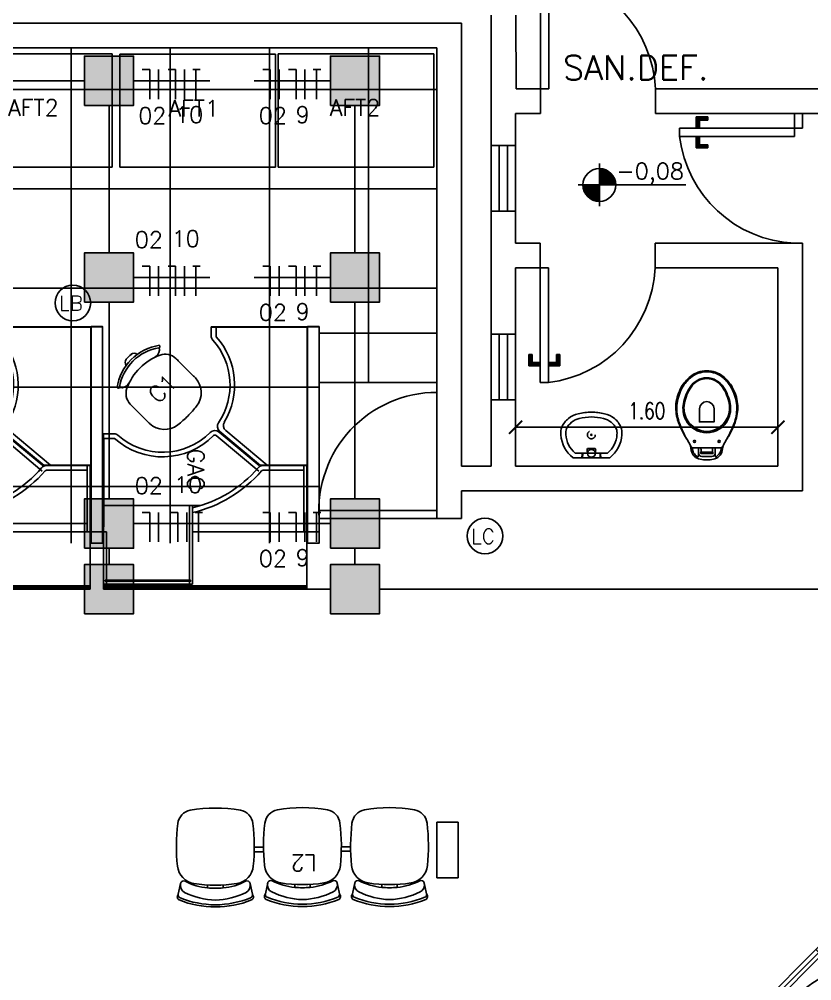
# Model space of a CAD drawing. Extents: x 16 to 124, y 36 to 90.
# Drawn here: x 43.39 to 48.22, y 75.51 to 81.37 of the extents above; entities that cross this region are included whole.
import ezdxf

# ---------------------------------------------------------------- set-up
doc = ezdxf.new("R2010")
doc.units = 0
doc.header["$LTSCALE"] = 0.02
doc.header["$PDMODE"] = 2
doc.linetypes.add('DASHDOT', pattern=[1, 0.5, -0.25, 0, -0.25])
doc.linetypes.add('HIDDEN', pattern=[0.375, 0.25, -0.125])
doc.layers.get('0').update_dxf_attribs({"linetype": 'CONTINUOUS'})
doc.layers.get('DEFPOINTS').update_dxf_attribs({"linetype": 'CONTINUOUS'})
for name, color, linetype in [('ACESSORIOS', 6, 'CONTINUOUS'), ('BLOCOS', 1, 'CONTINUOUS'), ('CADEIRAS', 6, 'CONTINUOUS'), ('CAIXAS', 7, 'CONTINUOUS'), ('CANALETAS', 4, 'CONTINUOUS'), ('CODIGO', 6, 'CONTINUOUS'), ('COTAS', 6, 'CONTINUOUS'), ('DIVISORIA', 5, 'CONTINUOUS'), ('ESQUAD-SOLID', 6, 'CONTINUOUS'), ('ESQUADRIA', 1, 'CONTINUOUS'), ('ESQUADRIA-F', 6, 'CONTINUOUS'), ('ESQUADRIAS-F', 2, 'CONTINUOUS'), ('ESQUADRIAS-G', 1, 'CONTINUOUS'), ('FIO-FASE', 1, 'CONTINUOUS'), ('MESA-SUP', 5, 'CONTINUOUS'), ('MESAS', 1, 'CONTINUOUS'), ('PAREDES', 7, 'CONTINUOUS'), ('PISO', 6, 'CONTINUOUS'), ('PISOELEVADO', 6, 'CONTINUOUS'), ('SAN', 6, 'CONTINUOUS'), ('TEXTO', 7, 'CONTINUOUS')]:
    doc.layers.add(name, color=color, linetype=linetype)
doc.styles.add('COTAS', font='romans.shx', dxfattribs={"width": 0.75})
doc.styles.add('ROMANS', font='simplex.shx')
doc.dimstyles.new('COTAS', dxfattribs={"dimtxt": 0.1, "dimasz": 0.08, "dimexe": 0.1, "dimexo": 0.05, "dimgap": 0.05, "dimtad": 1, "dimzin": 0, "dimdsep": 46, "dimtxsty": 'COTAS', "dimblk1": 'ARCHTICK', "dimblk2": 'ARCHTICK', "dimsah": 1, "dimcen": 2.5, "dimclrt": 1, "dimadec": 0, "dimazin": 0, "dimtfac": 1, "dimtdec": 4, "dimtmove": 2, "dimatfit": 3, "dimldrblk": 'ARCHTICK', "dimfxl": 1, "dimtvp": 1, "dimtolj": 1, "dimtzin": 0, "dimarcsym": 0})

# ---------------------------------------------------------------- blocks, each defined once
blk = doc.blocks.new('A$C33302E0F')
at = {"layer": 'CADEIRAS'}
for p, q in [((0.1848, 0.4548), (0.1848, 0.4727)), ((0.2788, 0.4548), (0.2788, 0.4727)), ((0.7159, 0.4548), (0.7159, 0.4727)), ((0.8099, 0.4548), (0.8099, 0.4727)), ((1.247, 0.4578), (1.247, 0.4757)), ((1.341, 0.4578), (1.341, 0.4757)), ((0.4682, 0.2529), (0.5265, 0.2529)), ((0.4682, 0.2529), (0.4779, 0.2529)), ((0.9994, 0.2559), (1.0576, 0.2559)), ((0.4692, 0.2247), (0.5256, 0.2247)), ((1.0003, 0.2277), (1.0567, 0.2277))]:
    blk.add_line(p, q, dxfattribs=at)
for points in [[(0.4584, 0.5138, 0.481357), (0.4531, 0.5465, 0.097119), (0.2318, 0.5891, 0.097119), (0.0105, 0.5465, 0.481357), (0.0052, 0.5138)], [(0.9895, 0.5138, 0.481357), (0.9842, 0.5465, 0.097119), (0.7629, 0.5891, 0.097119), (0.5417, 0.5465, 0.481357), (0.5363, 0.5138)], [(1.5206, 0.5168, 0.481357), (1.5153, 0.5495, 0.097119), (1.294, 0.5921, 0.097119), (1.0728, 0.5495, 0.481357), (1.0675, 0.5168)], [(0.1848, 0.4727, 0.100785), (0.0473, 0.4327, -0.49505), (0.0202, 0.4453), (0.0055, 0.5121, -0.365963), (0.0168, 0.5335, -0.0944), (0.2318, 0.5761, -0.0944), (0.4468, 0.5335, -0.365963), (0.4581, 0.5121), (0.4434, 0.4453, -0.49505), (0.4163, 0.4327, 0.100785), (0.2788, 0.4727, 0.100785)], [(0.444, 0.448, 0.344642), (0.419, 0.5003, 0.1068), (0.2318, 0.5474, 0.1068), (0.0446, 0.5003, 0.344642), (0.0196, 0.448)], [(0.7159, 0.4727, 0.100785), (0.5784, 0.4327, -0.49505), (0.5513, 0.4453), (0.5366, 0.5121, -0.365963), (0.548, 0.5335, -0.0944), (0.7629, 0.5761, -0.0944), (0.9779, 0.5335, -0.365963), (0.9892, 0.5121), (0.9746, 0.4453, -0.49505), (0.9475, 0.4327, 0.100785), (0.8099, 0.4727, 0.100785)], [(0.9752, 0.448, 0.344642), (0.9501, 0.5003, 0.1068), (0.7629, 0.5474, 0.1068), (0.5758, 0.5003, 0.344642), (0.5507, 0.448)], [(1.247, 0.4757, 0.100785), (1.1095, 0.4357, -0.49505), (1.0824, 0.4483), (1.0677, 0.5151, -0.365963), (1.0791, 0.5365, -0.0944), (1.294, 0.5791, -0.0944), (1.509, 0.5365, -0.365963), (1.5203, 0.5151), (1.5057, 0.4483, -0.49505), (1.4786, 0.4357, 0.100785), (1.341, 0.4757, 0.100785)], [(1.5063, 0.451, 0.344642), (1.4812, 0.5032, 0.1068), (1.294, 0.5504, 0.1068), (1.1069, 0.5032, 0.344642), (1.0818, 0.451)]]:
    blk.add_lwpolyline(points, format="xyb", dxfattribs=at)
for points in [[(0.1008, 0.4459, 0.340817), (0.0005, 0.3401, 0.05523), (0.0028, 0.0813, 0.328643), (0.0792, 0, 0.09095), (0.3844, 0, 0.328643), (0.4608, 0.0813, 0.05523), (0.4631, 0.3401, 0.340817), (0.3628, 0.4459, 0.077917)], [(0.6319, 0.4459, 0.340817), (0.5316, 0.3401, 0.05523), (0.5339, 0.0813, 0.328643), (0.6103, 0, 0.09095), (0.9156, 0, 0.328643), (0.9919, 0.0813, 0.05523), (0.9942, 0.3401, 0.340817), (0.894, 0.4459, 0.077917)], [(1.163, 0.4489, 0.340817), (1.0627, 0.343, 0.05523), (1.065, 0.0843, 0.328643), (1.1414, 0.003, 0.09095), (1.4467, 0.003, 0.328643), (1.523, 0.0843, 0.05523), (1.5254, 0.343, 0.340817), (1.4251, 0.4489, 0.077917)]]:
    blk.add_lwpolyline(points, format="xyb", close=True, dxfattribs=at)
for centre in [(0.2318, -0.0397), (0.7629, -0.0397), (1.294, -0.0367)]:
    blk.add_arc(centre, 0.5146, 84.75947, 95.24053, dxfattribs=at)
at = {"layer": 'CODIGO', "style": 'ROMANS'}
blk.add_text('L2', height=0.1, dxfattribs=at).set_placement((0.6757, 0.2737))
blk = doc.blocks.new('PORTA-GIRA')
at = {"layer": 'ESQUAD-SOLID'}
h = blk.add_hatch(color=256, dxfattribs=at)
h.paths.add_polyline_path([(0.1, 2.1667), (0.0646, 2.2021), (0.0293, 2.1667), (0.0646, 2.1314)])
h.paths.add_polyline_path([(-0.3718, 1.695), (-0.4071, 1.7303), (-0.4571, 1.6803), (-0.4571, 1.6096), (-0.4071, 1.6096), (-0.4071, 1.6596)])
h.paths.add_polyline_path([(0.4786, 2.1008, 0.012502), (0.4386, 2.1008), (0.4386, 2.001), (0.4786, 2.001)])
h.paths.add_polyline_path([(0.8525, 2.2021), (0.8172, 2.1667), (0.8525, 2.1314), (0.8879, 2.1667)])
h.paths.add_polyline_path([(1.3743, 1.6803), (1.3389, 1.7157), (1.3036, 1.6803), (1.3243, 1.6596), (1.3243, 1.6096), (1.3743, 1.6096)])
h.paths.add_polyline_path([(1.3743, 0.9925), (1.3243, 0.9925), (1.3243, 0.9425), (1.2889, 0.9071), (1.3243, 0.8718), (1.3743, 0.9218)])
h.paths.add_polyline_path([(0.8525, 0.4707), (0.8172, 0.4354), (0.8525, 0.4), (0.8879, 0.4354)])
h.paths.add_polyline_path([(0.0646, 0.4707), (0.0293, 0.4354), (0.0646, 0.4), (0.1, 0.4354)])
h.paths.add_polyline_path([(-0.3718, 0.9071), (-0.4071, 0.9425), (-0.4071, 0.9925), (-0.4571, 0.9925), (-0.4571, 0.9218), (-0.4071, 0.8718)])
h.paths.add_polyline_path([(-0.1376, 0.9337), (-0.1576, 0.9684), (-0.244, 0.9185, 0.012502), (-0.224, 0.8838)])
h.paths.add_polyline_path([(1.0748, 0.9684), (1.0548, 0.9337), (1.1412, 0.8838, 0.012502), (1.1612, 0.9185)])
h.paths.add_polyline_path([(0.5586, 1.301, 1), (0.3586, 1.301, 1)])
h.paths.add_polyline_path([(0.1, 0.35), (0, 0.35), (0, 0), (0.1, 0)])
h.paths.add_polyline_path([(0.13, 0.4), (0.0646, 0.4), (0, 0.4), (0, 0.35), (0.1, 0.35), (0.13, 0.35)])
h.paths.add_polyline_path([(0.9172, 0.4), (0.8172, 0.4), (0.7872, 0.4), (0.7872, 0.35), (0.8172, 0.35), (0.9172, 0.35)])
h.paths.add_polyline_path([(0.9172, 0.35), (0.8172, 0.35), (0.8172, 0), (0.9172, 0)])
h.paths.add_polyline_path([(0.4786, 1.4376), (0.4386, 1.4376), (0.4386, 1.399, -0.101021), (0.4786, 1.399)])
h.paths.add_polyline_path([(0.5869, 1.2501), (0.5534, 1.2694, -0.101021), (0.5334, 1.2347), (0.5669, 1.2154)])
h.paths.add_polyline_path([(0.3637, 1.2694), (0.3303, 1.2501), (0.3503, 1.2154), (0.3837, 1.2347, -0.101021)])
at = {"layer": 'ESQUADRIA'}
for p, q in [((0.0293, 2.1667), (0.0646, 2.2021)), ((0.0646, 2.2021), (0.1, 2.1667)), ((0.8525, 2.2021), (0.8172, 2.1667)), ((0.8525, 2.2021), (0.8879, 2.1667)), ((-0.3894, 1.7127), (0.047, 2.149)), ((0.0293, 2.1667), (0.0646, 2.1314)), ((0.0646, 2.1314), (0.1, 2.1667)), ((0.8172, 2.1667), (0.8525, 2.1314)), ((0.8879, 2.1667), (0.8525, 2.1314)), ((1.3212, 1.698), (0.8702, 2.149)), ((0.4386, 2.001), (0.4386, 2.101)), ((0.4386, 2.101), (0.4786, 2.101)), ((0.4786, 2.001), (0.4786, 2.101)), ((0.4386, 2.001), (0.4786, 2.001)), ((0.4586, 1.4376), (0.4586, 2.001)), ((-0.4071, 1.7303), (-0.4571, 1.6803)), ((-0.4071, 1.7303), (-0.3718, 1.695)), ((1.3389, 1.7157), (1.3036, 1.6803)), ((1.3389, 1.7157), (1.3743, 1.6803)), ((-0.4571, 1.6803), (-0.4571, 1.6096)), ((-0.3718, 1.695), (-0.4071, 1.6596)), ((-0.4071, 1.6596), (-0.4071, 1.6096)), ((1.3036, 1.6803), (1.3243, 1.6596)), ((1.3243, 1.6096), (1.3243, 1.6596)), ((1.3743, 1.6096), (1.3743, 1.6803)), ((-0.4071, 1.6096), (-0.4571, 1.6096)), ((-0.4321, 1.6096), (-0.4321, 0.9925)), ((1.3243, 1.6096), (1.3743, 1.6096)), ((1.3493, 0.9925), (1.3493, 1.6096)), ((0.4786, 1.4376), (0.4386, 1.4376)), ((0.4386, 1.399), (0.4386, 1.4376)), ((0.4786, 1.399), (0.4786, 1.4376)), ((0.3403, 1.2327), (-0.1476, 0.951)), ((0.3637, 1.2694), (0.3303, 1.2501)), ((0.3303, 1.2501), (0.3503, 1.2154)), ((0.3837, 1.2347), (0.3503, 1.2154)), ((0.5334, 1.2347), (0.5669, 1.2154)), ((0.5534, 1.2694), (0.5869, 1.2501)), ((0.5669, 1.2154), (0.5869, 1.2501)), ((0.5769, 1.2327), (1.0648, 0.951)), ((-0.4571, 0.9925), (-0.4571, 0.9218)), ((-0.4071, 0.9925), (-0.4571, 0.9925)), ((-0.4071, 0.9925), (-0.4071, 0.9425)), ((-0.3718, 0.9071), (-0.4071, 0.9425)), ((-0.1576, 0.9684), (-0.2442, 0.9184)), ((-0.1576, 0.9684), (-0.1376, 0.9337)), ((1.0548, 0.9337), (1.0748, 0.9684)), ((1.0748, 0.9684), (1.1614, 0.9184)), ((1.2889, 0.9071), (1.3243, 0.9425)), ((1.3243, 0.9425), (1.3243, 0.9925)), ((1.3243, 0.9925), (1.3743, 0.9925)), ((1.3743, 0.9218), (1.3743, 0.9925)), ((-0.4071, 0.8718), (-0.4571, 0.9218)), ((-0.3718, 0.9071), (-0.4071, 0.8718)), ((-0.3894, 0.8894), (0.047, 0.453)), ((-0.2442, 0.9184), (-0.2242, 0.8837)), ((-0.1376, 0.9337), (-0.2242, 0.8837)), ((0.8702, 0.453), (1.3066, 0.8894)), ((1.0548, 0.9337), (1.1414, 0.8837)), ((1.1414, 0.8837), (1.1614, 0.9184)), ((1.2889, 0.9071), (1.3243, 0.8718)), ((1.3243, 0.8718), (1.3743, 0.9218)), ((0.0646, 0.4707), (0.0293, 0.4354)), ((0.1, 0.4354), (0.0646, 0.4707)), ((0.8172, 0.4354), (0.8525, 0.4707)), ((0.8525, 0.4707), (0.8879, 0.4354)), ((0.0646, 0.4), (0.0293, 0.4354)), ((0.1, 0.4354), (0.0646, 0.4)), ((0.8172, 0.4354), (0.8525, 0.4)), ((0.8525, 0.4), (0.8879, 0.4354)), ((0, 0), (0, 0.4)), ((0, 0.4), (0.1, 0.4)), ((0.0646, 0.4), (0.13, 0.4)), ((0.13, 0.35), (0.13, 0.4)), ((0.7872, 0.35), (0.7872, 0.4)), ((0.8525, 0.4), (0.7872, 0.4)), ((0.8172, 0.4), (0.9172, 0.4)), ((0.9172, 0), (0.9172, 0.4)), ((0, 0.35), (0.1, 0.35)), ((0.1, 0), (0.1, 0.35)), ((0.1, 0.35), (0.13, 0.35)), ((0.8172, 0.35), (0.7872, 0.35)), ((0.8172, 0), (0.8172, 0.35)), ((0.8172, 0.35), (0.9172, 0.35)), ((0, 0), (0.1, 0)), ((0.8172, 0), (0.9172, 0))]:
    blk.add_line(p, q, dxfattribs=at)
blk.add_circle((0.4586, 1.301), 0.1, dxfattribs=at)
at = {"layer": 'ESQUADRIA-F'}
for p, q in [((-0.4071, 1.7303), (0.0293, 2.1667)), ((-0.3718, 1.695), (0.0646, 2.1314)), ((1.3036, 1.6803), (0.8525, 2.1314)), ((1.3389, 1.7157), (0.8879, 2.1667)), ((0.4386, 2.001), (0.4386, 1.4376)), ((0.4786, 2.001), (0.4786, 1.4376)), ((-0.4571, 1.6096), (-0.4571, 0.9925)), ((-0.4071, 1.6096), (-0.4071, 0.9925)), ((1.3243, 0.9925), (1.3243, 1.6096)), ((1.3743, 0.9925), (1.3743, 1.6096)), ((-0.1576, 0.9684), (0.3303, 1.2501)), ((0.5869, 1.2501), (1.0748, 0.9684)), ((-0.1376, 0.9337), (0.3503, 1.2154)), ((0.5669, 1.2154), (1.0548, 0.9337)), ((-0.3718, 0.9071), (0.0646, 0.4707)), ((0.8525, 0.4707), (1.2889, 0.9071)), ((-0.4071, 0.8718), (0.0293, 0.4354)), ((0.8879, 0.4354), (1.3243, 0.8718))]:
    blk.add_line(p, q, dxfattribs=at)
at = {"layer": 'PISO', "linetype": 'HIDDEN'}
blk.add_circle((0.4586, 1.301), 0.8, dxfattribs=at)
blk = doc.blocks.new('AFT2')
at = {"layer": 'MESAS'}
for p, q in [((0, 0), (0.95, 0)), ((0, 0), (0, -0.69)), ((0.95, 0), (0.95, -0.69)), ((0, -0.69), (0.95, -0.69))]:
    blk.add_line(p, q, dxfattribs=at)
at = {"layer": 'CODIGO', "style": 'ROMANS'}
blk.add_text('AFT2', height=0.1, dxfattribs=at).set_placement((0.3152, -0.3775))
blk = doc.blocks.new('*X11')
at = {"color": 0}
for p, q in [((1170.7261, 1261.4762), (1170.7313, 1261.4814)), ((1170.7261, 1261.4709), (1170.7321, 1261.4769)), ((1170.7261, 1261.4656), (1170.7321, 1261.4716)), ((1170.7261, 1261.4603), (1170.7321, 1261.4663)), ((1170.7261, 1261.455), (1170.7321, 1261.461)), ((1170.7261, 1261.4497), (1170.7321, 1261.4557)), ((1170.7261, 1261.4444), (1170.7321, 1261.4504)), ((1170.7261, 1261.4391), (1170.7321, 1261.4451)), ((1170.7261, 1261.4338), (1170.7321, 1261.4398)), ((1170.7261, 1261.4285), (1170.7321, 1261.4345)), ((1170.7261, 1261.4232), (1170.7321, 1261.4292)), ((1170.7261, 1261.4179), (1170.7321, 1261.4239)), ((1170.7261, 1261.4126), (1170.7321, 1261.4186)), ((1170.7261, 1261.4073), (1170.7321, 1261.4133)), ((1170.7261, 1261.402), (1170.7321, 1261.408)), ((1170.7261, 1261.3967), (1170.7321, 1261.4027)), ((1170.7261, 1261.3914), (1170.7321, 1261.3974)), ((1170.7261, 1261.3861), (1170.7321, 1261.3921)), ((1170.7261, 1261.3808), (1170.7321, 1261.3868)), ((1170.7261, 1261.3755), (1170.7321, 1261.3815)), ((1170.7261, 1261.3702), (1170.7321, 1261.3762)), ((1170.7261, 1261.3649), (1170.7321, 1261.3709)), ((1170.7261, 1261.3595), (1170.7321, 1261.3655)), ((1170.7261, 1261.3542), (1170.7321, 1261.3602)), ((1170.7261, 1261.3489), (1170.7321, 1261.3549)), ((1170.7261, 1261.3436), (1170.7321, 1261.3496)), ((1170.7261, 1261.3383), (1170.7321, 1261.3443)), ((1170.7261, 1261.333), (1170.7321, 1261.339)), ((1170.7261, 1261.3277), (1170.7321, 1261.3337)), ((1170.7261, 1261.3224), (1170.7321, 1261.3284)), ((1170.7261, 1261.3171), (1170.7321, 1261.3231)), ((1170.7261, 1261.3118), (1170.7321, 1261.3178)), ((1170.7261, 1261.3065), (1170.7321, 1261.3125)), ((1170.7261, 1261.3012), (1170.7321, 1261.3072)), ((1170.7261, 1261.2959), (1170.7321, 1261.3019)), ((1170.7261, 1261.2906), (1170.7321, 1261.2966)), ((1170.7261, 1261.2853), (1170.7321, 1261.2913)), ((1170.7261, 1261.28), (1170.7321, 1261.286)), ((1170.7261, 1261.2747), (1170.7321, 1261.2807)), ((1170.7261, 1261.2694), (1170.7321, 1261.2754)), ((1170.7261, 1261.2641), (1170.7321, 1261.2701)), ((1170.7261, 1261.2588), (1170.7321, 1261.2648)), ((1170.7261, 1261.2535), (1170.7321, 1261.2595)), ((1170.7261, 1261.2482), (1170.7321, 1261.2542)), ((1170.7261, 1261.2429), (1170.7321, 1261.2489)), ((1170.7261, 1261.2376), (1170.7321, 1261.2436)), ((1170.7261, 1261.2323), (1170.7321, 1261.2383)), ((1170.7261, 1261.227), (1170.7321, 1261.233)), ((1170.7261, 1261.2217), (1170.7321, 1261.2277)), ((1170.7261, 1261.2164), (1170.7321, 1261.2224)), ((1170.7261, 1261.2111), (1170.7321, 1261.2171)), ((1170.7261, 1261.2058), (1170.7321, 1261.2118)), ((1170.7261, 1261.2005), (1170.7321, 1261.2065)), ((1170.7261, 1261.1951), (1170.7321, 1261.2011)), ((1170.7261, 1261.1898), (1170.7321, 1261.1958)), ((1170.7261, 1261.1845), (1170.7321, 1261.1905)), ((1170.7261, 1261.1792), (1170.7321, 1261.1852)), ((1170.7261, 1261.1739), (1170.7321, 1261.1799)), ((1170.7261, 1261.1686), (1170.7321, 1261.1746)), ((1170.7261, 1261.1633), (1170.7321, 1261.1693)), ((1170.7261, 1261.158), (1170.7321, 1261.164)), ((1170.7261, 1261.1527), (1170.7321, 1261.1587)), ((1170.7261, 1261.1474), (1170.7321, 1261.1534)), ((1170.7261, 1261.1421), (1170.7321, 1261.1481)), ((1170.7261, 1261.1368), (1170.7321, 1261.1428)), ((1170.7261, 1261.1315), (1170.7321, 1261.1375)), ((1170.7261, 1261.1262), (1170.7321, 1261.1322)), ((1170.7261, 1261.1209), (1170.7321, 1261.1269)), ((1170.7261, 1261.1156), (1170.7321, 1261.1216)), ((1170.7261, 1261.1103), (1170.7321, 1261.1163)), ((1170.7261, 1261.105), (1170.7321, 1261.111)), ((1170.7261, 1261.0997), (1170.7321, 1261.1057)), ((1170.7261, 1261.0944), (1170.7321, 1261.1004)), ((1170.7261, 1261.0891), (1170.7321, 1261.0951)), ((1170.7261, 1261.0838), (1170.7321, 1261.0898)), ((1170.7261, 1261.0785), (1170.7321, 1261.0845)), ((1170.7261, 1261.0732), (1170.7321, 1261.0792)), ((1170.7261, 1261.0679), (1170.7321, 1261.0739)), ((1170.7261, 1261.0626), (1170.7321, 1261.0686)), ((1170.7261, 1261.0573), (1170.7321, 1261.0633)), ((1170.7261, 1261.052), (1170.7321, 1261.058)), ((1170.7261, 1261.0467), (1170.7321, 1261.0527)), ((1170.7261, 1261.0414), (1170.7321, 1261.0474)), ((1170.7261, 1261.036), (1170.7321, 1261.042)), ((1170.7261, 1261.0307), (1170.7321, 1261.0367)), ((1170.7261, 1261.0254), (1170.7321, 1261.0314)), ((1170.7261, 1261.0201), (1170.7321, 1261.0261)), ((1170.7261, 1261.0148), (1170.7321, 1261.0208)), ((1170.7261, 1261.0095), (1170.7321, 1261.0155)), ((1170.7261, 1261.0042), (1170.7321, 1261.0102)), ((1170.7261, 1260.9989), (1170.7321, 1261.0049)), ((1170.7261, 1260.9936), (1170.7321, 1260.9996)), ((1170.7261, 1260.9883), (1170.7321, 1260.9943)), ((1170.7261, 1260.983), (1170.7321, 1260.989)), ((1170.7261, 1260.9777), (1170.7321, 1260.9837)), ((1170.7281, 1260.9744), (1170.7321, 1260.9784))]:
    blk.add_line(p, q, dxfattribs=at)
blk = doc.blocks.new('C1')
at = {"layer": 'CADEIRAS'}
for p, q in [((-0.1571, -0.0915), (-0.1627, -0.084)), ((-0.141, -0.1051), (-0.1505, -0.0924)), ((0.1822, -0.1051), (0.1916, -0.0924)), ((0.1982, -0.0915), (0.2039, -0.084)), ((-0.1768, -0.3574), (-0.1768, -0.237)), ((0.218, -0.237), (0.218, -0.3574))]:
    blk.add_line(p, q, dxfattribs=at)
for centre, radius, start, end in [((0.0206, -0.3284), 0.329, 86.41668, 93.58332), ((0.0206, -0.3284), 0.3055, 53.1301, 126.8699), ((0.0206, -0.3284), 0.2914, 54.0396, 125.9604), ((0.0018, -0.0281), 0.0282, 93.58332, 176.62809), ((0.0394, -0.0281), 0.0282, 3.37191, 86.41668), ((-0.1533, -0.0887), 0.0047, 216.8699, 305.9604), ((-0.1047, -0.0545), 0.0623, 234.34051, 285.73963), ((0.0206, -0.435), 0.3384, 90, 114.93883), ((0.0206, -0.435), 0.3384, 65.06117, 90), ((0.1458, -0.0545), 0.0623, 254.26037, 305.65949), ((0.1944, -0.0887), 0.0047, 234.0396, 323.1301), ((-0.0825, -0.2134), 0.094, 114.93883, 178.30739), ((0.1236, -0.2134), 0.094, 1.69261, 65.06117), ((0.7162, -0.237), 0.893, 178.30739, 180), ((-0.675, -0.237), 0.893, 0, 1.69261), ((0.5282, -0.3574), 0.705, 180, 181.72928), ((-0.045, -0.3747), 0.1316, 181.72928, 263.15503), ((0.0861, -0.3747), 0.1316, 276.84497, 358.27072), ((-0.487, -0.3574), 0.705, 358.27072, 360), ((0.0206, 0.1713), 0.6815, 263.15503, 270), ((0.0206, 0.1713), 0.6815, 270, 276.84497)]:
    blk.add_arc(centre, radius, start, end, dxfattribs=at)
at = {"layer": 'CODIGO', "style": 'ROMANS'}
blk.add_text('C1', height=0.1, dxfattribs=at).set_placement((-0.0581, -0.3324))
blk = doc.blocks.new('GAC')
at = {"layer": 'CODIGO', "color": 2}
blk.add_line((1.2, 1.297), (1.2, 0.618), dxfattribs=at)
at = {"layer": 'MESA-SUP'}
for p, q in [((1.25, 1.39), (1.25, 1.32)), ((0, 1.32), (0.8467, 1.32)), ((0.0025, 1.3175), (0.8442, 1.3175)), ((0.0025, 1.3175), (0.8442, 1.3175)), ((1.25, 0.07), (1.25, 0))]:
    blk.add_line(p, q, dxfattribs=at)
blk.add_lwpolyline([(0, 1.32), (-0.0015, 1.32), (-0.0015, 1.39), (0, 1.39)], dxfattribs=at)
for points in [[(1.32, 1.32), (0, 1.32), (0, 1.39), (1.32, 1.39)], [(1.32, 0.07), (0, 0.07), (0, 0), (1.32, 0)]]:
    blk.add_lwpolyline(points, close=True, dxfattribs=at)
at = {"layer": 'MESAS'}
for p, q in [((0, 0.7325), (0, 1.32)), ((0.0025, 0.7325), (0.0025, 1.3175)), ((0.8442, 1.3175), (0.8442, 1.0298)), ((0.8467, 1.32), (0.8467, 1.0328)), ((0.8467, 1.315), (0.8467, 1.03)), ((0.8467, 1.0485), (0.8467, 1.315)), ((1.6, 1.315), (0.8467, 1.315)), ((0.8467, 1.315), (1.25, 1.315)), ((0.8467, 1.297), (1.25, 1.297)), ((0.8747, 1.0485), (0.8747, 1.297)), ((0.9, 1.315), (1.25, 1.315)), ((1.25, 1.302), (1.25, 1.315)), ((1.25, 1.315), (1.25, 0.618)), ((1.25, 0.618), (1.25, 1.302)), ((1.58, 1.315), (1.58, 0.075)), ((1.5852, 1.315), (1.5852, 0.075)), ((1.59, 1.315), (1.59, 0.075)), ((1.5941, 1.315), (1.5941, 0.075)), ((1.5973, 1.315), (1.5973, 0.075)), ((1.5993, 1.315), (1.5993, 0.075)), ((1.6, 0.075), (1.6, 1.315)), ((0.6326, 0.8212), (0.8442, 1.0734)), ((0.6383, 0.7844), (0.8467, 1.0328)), ((0.6417, 0.7807), (0.8467, 1.025)), ((0.0622, 0.7636), (0.0025, 0.7636)), ((0.0542, 0.7325), (0, 0.7325)), ((1.09, 0.6692), (1.09, 0.075)), ((1.09, 0.618), (1.09, 0.6)), ((1.09, 0.618), (1.09, 0.6)), ((1.09, 0.618), (1.57, 0.618)), ((1.09, 0.6), (1.546, 0.6)), ((1.25, 0.618), (1.1043, 0.618)), ((1.552, 0.6), (1.57, 0.6)), ((1.57, 0.618), (1.57, 0.6)), ((1.57, 0.6), (1.57, 0.075)), ((0.6527, 0.075), (0.6527, 0.1423)), ((1.2227, 0.075), (0.6527, 0.075)), ((0.6807, 0.0775), (1.2202, 0.0775)), ((1.09, 0.075), (1.6, 0.075)), ((1.25, 0.093), (1.25, 0.075)), ((1.25, 0.093), (1.546, 0.093)), ((1.25, 0.075), (1.57, 0.075)), ((1.552, 0.093), (1.57, 0.093))]:
    blk.add_line(p, q, dxfattribs=at)
blk.add_lwpolyline([(0.6807, 0.0775), (0.6807, 0.1423, -0.184744), (0.6812, 0.1437, 0.399041), (0.6639, 0.7465, -0.389622), (0.6632, 0.7627), (0.8812, 1.0225)], format="xyb", dxfattribs=at)
blk.add_lwpolyline([(1.552, 0.086), (1.552, 0.607), (1.546, 0.607), (1.546, 0.086)], close=True, dxfattribs=at)
for centre, radius, start, end in [((0.8867, 1.0485), 0.04, 180, 229.04057), ((0.355, 0.436), 0.7711, 13.65202, 49.04057), ((0.8867, 1.0485), 0.012, 180, 229.04057), ((0.355, 0.436), 0.7991, 13.1649, 49.04057), ((0.355, 0.436), 0.4394, 58.9935, 131.79281), ((0.355, 0.436), 0.4114, 55.96883, 131.79281), ((0.6019, 0.8469), 0.04, 238.9935, 320), ((0.6076, 0.8101), 0.04, 235.96883, 320), ((0.6724, 0.755), 0.04, 140, 225.14798), ((0.0542, 0.7725), 0.04, 270, 311.79281), ((0.355, 0.436), 0.41, 318.13186, 45.14798), ((0.6827, 0.1423), 0.03, 138.13186, 180)]:
    blk.add_arc(centre, radius, start, end, dxfattribs=at)
at = {"rotation": 135}
blk.add_blockref('C1', (0.198, 0.2143), dxfattribs=at)
at = {"layer": 'MESAS'}
blk.add_blockref('*X11', (-1169.1801, -1260.8814), dxfattribs=at)
at = {"layer": 'CODIGO', "style": 'ROMANS'}
blk.add_text('GAC', height=0.1, dxfattribs=at).set_placement((0.7435, 0.5887))
blk = doc.blocks.new('LB')
at = {"layer": 'ACESSORIOS'}
blk.add_circle((0, 0), 0.1086, dxfattribs=at)
at = {"layer": 'CODIGO', "style": 'ROMANS'}
blk.add_text('LB', height=0.09, dxfattribs=at).set_placement((-0.0855, -0.047))
blk = doc.blocks.new('AFT1')
at = {"layer": 'MESAS'}
for p, q in [((0, 0), (0.95, 0)), ((0, 0), (0, -0.69)), ((0.95, 0), (0.95, -0.69)), ((0, -0.69), (0.95, -0.69))]:
    blk.add_line(p, q, dxfattribs=at)
at = {"layer": 'CODIGO', "style": 'ROMANS'}
blk.add_text('AFT1', height=0.1, dxfattribs=at).set_placement((0.2969, -0.3813))
blk = doc.blocks.new('LC')
at = {"layer": 'ACESSORIOS'}
blk.add_circle((0, 0), 0.1086, dxfattribs=at)
at = {"layer": 'CODIGO', "style": 'ROMANS'}
blk.add_text('LC', height=0.09, dxfattribs=at).set_placement((-0.0855, -0.047))
blk = doc.blocks.new('_ARCHTICK')
at = {"color": 0, "linetype": 'ByBlock', "const_width": 0.15}
blk.add_lwpolyline([(-0.5, -0.5), (0.5, 0.5)], dxfattribs=at)
blk = doc.blocks.new('*D42')
at = {"color": 0, "linetype": 'ByBlock'}
for p, q in [((60.6794, 66.5117), (60.6794, 66.7992)), ((62.2794, 66.5117), (62.2794, 66.7992)), ((62.2794, 66.6992), (60.6794, 66.6992))]:
    blk.add_line(p, q, dxfattribs=at)
at = {"layer": 'DEFPOINTS', "color": 0, "linetype": 'ByBlock'}
for p in [(60.6794, 66.6992), (60.6794, 66.4617), (62.2794, 66.4617)]:
    blk.add_point(p, dxfattribs=at)
at = {"color": 0, "linetype": 'ByBlock', "xscale": 0.08, "yscale": 0.08, "zscale": 0.08, "rotation": 180}
blk.add_blockref('_ARCHTICK', (60.6794, 66.6992), dxfattribs=at)
at = {"color": 0, "linetype": 'ByBlock', "xscale": 0.08, "yscale": 0.08, "zscale": 0.08}
blk.add_blockref('_ARCHTICK', (62.2794, 66.6992), dxfattribs=at)
at = {"color": 1, "linetype": 'ByBlock', "insert": (61.4794, 66.7992), "char_height": 0.1, "attachment_point": 5, "style": 'COTAS'}
blk.add_mtext('\\A1;1.60', dxfattribs=at)
blk = doc.blocks.new('A$C7B783AE8')
at = {"layer": 'ESQUADRIAS-F'}
blk.add_arc((-0.0332, 0.7376), 0.7384, 272.57372, 353.18409, dxfattribs=at)
at = {"layer": 'ESQUADRIAS-G'}
for p, q in [((0.5284, 0.75), (0.5284, 0.77)), ((0.5284, 0.77), (0.5984, 0.77)), ((0.5984, 0.7), (0.5984, 0.77)), ((0.5284, 0.75), (0.5784, 0.75)), ((0.5784, 0.7), (0.5784, 0.75)), ((0, 0.7), (0.7, 0.7)), ((0, 0.65), (0, 0.7)), ((0, 0.65), (0.7, 0.65)), ((0.5784, 0.65), (0.5784, 0.6)), ((0.5984, 0.65), (0.5984, 0.58)), ((0.7, 0.65), (0.7, 0.7)), ((0.5284, 0.6), (0.5784, 0.6)), ((0.5284, 0.6), (0.5284, 0.58)), ((0.5284, 0.58), (0.5984, 0.58))]:
    blk.add_line(p, q, dxfattribs=at)
for points in [[(0.5284, 0.75), (0.5784, 0.75), (0.5284, 0.77), (0.5984, 0.77)], [(0.5984, 0.7), (0.5984, 0.77), (0.5784, 0.7), (0.5784, 0.75)], [(0.5984, 0.58), (0.5984, 0.65), (0.5784, 0.6), (0.5784, 0.65)], [(0.5284, 0.58), (0.5984, 0.58), (0.5284, 0.6), (0.5784, 0.6)]]:
    blk.add_solid(points, dxfattribs=at)
blk = doc.blocks.new('A$C7BC71DF2')
at = {"layer": 'SAN'}
blk.add_line((0.0575, 0.2095), (0.0575, 0.1625), dxfattribs=at)
for points in [[(0.28, 0.186, -0.054423), (0.269, 0.106, -0.129975), (0.2405, 0.046, -0.115349), (0.19, 0.006, -0.10182), (0.14, 0, -0.216856), (0.0015, 0.0745, -0.186978), (0, 0.0775), (0, 0.186), (0, 0.2945, -0.186978), (0.0015, 0.2975, -0.216856), (0.14, 0.372, -0.10182), (0.19, 0.366, -0.115349), (0.2405, 0.326, -0.129975), (0.269, 0.266, -0.054423)], [(0.25, 0.186, -0.054504), (0.2397, 0.1124, -0.133347), (0.2173, 0.065, -0.112344), (0.1788, 0.0339, -0.097819), (0.1423, 0.0299, -0.205179), (0.03, 0.0869), (0.03, 0.2852, -0.205179), (0.1423, 0.3421, -0.097819), (0.1788, 0.3381, -0.112344), (0.2173, 0.307, -0.133347), (0.2397, 0.2596, -0.054504)]]:
    blk.add_lwpolyline(points, format="xyb", close=True, dxfattribs=at)
for points in [[(0.0359, 0.2082, -0.511016), (0.03, 0.212), (0.0275, 0.235, 0.298443), (0.0245, 0.239), (0, 0.2405)], [(0.0025, 0.2445), (0.023, 0.2425, -0.358326), (0.0295, 0.236), (0.032, 0.213, 0.447938), (0.0355, 0.2105, -0.216474), (0.0575, 0.2095)], [(0.0359, 0.1638, 0.511016), (0.03, 0.16), (0.0275, 0.137, -0.298443), (0.0245, 0.133), (0, 0.1315)], [(0.0025, 0.1275), (0.023, 0.1295, 0.358326), (0.0295, 0.136), (0.032, 0.159, -0.447938), (0.0355, 0.1615, 0.216474), (0.0575, 0.1625)]]:
    blk.add_lwpolyline(points, format="xyb", dxfattribs=at)
for centre, radius in [((0.028, 0.186), 0.024), ((0.141, 0.186), 0.004)]:
    blk.add_circle(centre, radius, dxfattribs=at)
at = {"layer": 'SAN', "linetype": 'DASHDOT'}
blk.add_circle((0.141, 0.186), 0.024, dxfattribs=at)
blk = doc.blocks.new('A$C00673D98')
at = {"layer": 'SAN'}
for points in [[(0.0886, 0.4572, 0.047116), (0.0887, 0.4577), (0.0932, 0.4869, -0.305161), (0.148, 0.54, -0.049506), (0.188, 0.544, -0.049506), (0.228, 0.54, -0.305161), (0.2828, 0.4869), (0.2873, 0.4577, 0.047116), (0.2874, 0.4572)], [(0.143, 0.47), (0.1075, 0.47, 0.269143), (0.0902, 0.4599), (0.0886, 0.4572, -0.044891), (0.0883, 0.4567), (0.068, 0.42, 0.036783), (0.056, 0.4, 0.0196), (0.035, 0.36, 0.056836), (0.01, 0.3, 0.089116), (0, 0.2, 0.095425), (0.0325, 0.1, 0.091656), (0.088, 0.0345, 0.16072), (0.188, 0, 0.16072), (0.288, 0.0345, 0.091656), (0.3435, 0.1, 0.095425), (0.376, 0.2, 0.089116), (0.366, 0.3, 0.056836), (0.341, 0.36, 0.0196), (0.32, 0.4, 0.036783), (0.308, 0.42), (0.2877, 0.4567, -0.044891), (0.2874, 0.4572), (0.2858, 0.4599, 0.269143), (0.2685, 0.47), (0.233, 0.47)], [(0.137, 0.47), (0.137, 0.5025), (0.137, 0.5209, 0.5854), (0.1309, 0.5244, 0.134872), (0.108, 0.5, 0.082359), (0.1003, 0.4687)], [(0.137, 0.5025, -0.414214), (0.157, 0.5225), (0.188, 0.5225), (0.219, 0.5225, -0.414214), (0.239, 0.5025)], [(0.143, 0.47, 0.414214), (0.153, 0.48), (0.153, 0.493, 0.226163), (0.1504, 0.4984, -0.733322), (0.153, 0.505), (0.188, 0.505), (0.223, 0.505, -0.733322), (0.2256, 0.4984, 0.226163), (0.223, 0.493), (0.223, 0.48, 0.414214), (0.233, 0.47)], [(0.239, 0.47), (0.239, 0.5025), (0.239, 0.5209, -0.5854), (0.2451, 0.5244, -0.134872), (0.268, 0.5, -0.082359), (0.2757, 0.4687)], [(0.068, 0.42), (0.057, 0.4, 0.0204), (0.038, 0.36, 0.050595), (0.0145, 0.3, 0.089432), (0.0065, 0.2, 0.098712), (0.0405, 0.1, 0.072481), (0.088, 0.043, 0.182574), (0.188, 0.007, 0.182574), (0.288, 0.043, 0.072481), (0.3355, 0.1, 0.098712), (0.3695, 0.2, 0.089432), (0.3615, 0.3, 0.050595), (0.338, 0.36, 0.0204), (0.319, 0.4), (0.308, 0.42)], [(0.188, 0.188, -0.394755), (0.143, 0.232), (0.143, 0.312), (0.188, 0.312)], [(0.188, 0.188, 0.394755), (0.233, 0.232), (0.233, 0.312), (0.188, 0.312)]]:
    blk.add_lwpolyline(points, format="xyb", dxfattribs=at)
for points in [[(0.143, 0.47), (0.1879, 0.47)], [(0.153, 0.4965), (0.188, 0.4965), (0.223, 0.4965)], [(0.233, 0.47), (0.1881, 0.47)]]:
    blk.add_lwpolyline(points, dxfattribs=at)
for points in [[(0.316, 0.3, 0.278895), (0.188, 0.3785, 0.278895), (0.06, 0.3, 0.167831), (0.0455, 0.2, 0.098952), (0.086, 0.1, 0.247323), (0.188, 0.043, 0.247323), (0.29, 0.1, 0.098952), (0.3305, 0.2, 0.167831)], [(0.307, 0.3, 0.264523), (0.188, 0.37, 0.264523), (0.069, 0.3, 0.185303), (0.0515, 0.2, 0.106842), (0.093, 0.1, 0.250606), (0.188, 0.048, 0.250606), (0.283, 0.1, 0.106842), (0.3245, 0.2, 0.185303)]]:
    blk.add_lwpolyline(points, format="xyb", close=True, dxfattribs=at)
for centre in [(0.113, 0.431), (0.263, 0.431)]:
    blk.add_circle(centre, 0.0065, dxfattribs=at)

msp = doc.modelspace()

# ---------------------------------------------------------------- hatches: boundary and pattern name
at = {"layer": 'CAIXAS'}
for color, points in [(4, [(44.08662, 80.84894), (44.08662, 81.14894), (43.78662, 81.14894), (43.78662, 80.84894)]), (4, [(45.58662, 80.84894), (45.58662, 81.14894), (45.28662, 81.14894), (45.28662, 80.84894)]), (4, [(44.08662, 79.64894), (44.08662, 79.94894), (43.78662, 79.94894), (43.78662, 79.64894)]), (4, [(45.58662, 79.64894), (45.58662, 79.94894), (45.28662, 79.94894), (45.28662, 79.64894)]), (4, [(44.08662, 78.14894), (44.08662, 78.44894), (43.78662, 78.44894), (43.78662, 78.14894)]), (4, [(45.58662, 78.14894), (45.58662, 78.44894), (45.28662, 78.44894), (45.28662, 78.14894)]), (5, [(44.08662, 77.74894), (44.08662, 78.04894), (43.78662, 78.04894), (43.78662, 77.74894)]), (5, [(45.58662, 77.74894), (45.58662, 78.04894), (45.28662, 78.04894), (45.28662, 77.74894)])]:
    msp.add_hatch(color=color, dxfattribs=at).paths.add_polyline_path(points)

# ---------------------------------------------------------------- linework, layer by layer
for points in [[(43.78662, 80.84894), (43.78662, 81.14894), (44.08662, 81.14894), (44.08662, 80.84894)], [(45.28662, 80.84894), (45.28662, 81.14894), (45.58662, 81.14894), (45.58662, 80.84894)], [(43.78662, 79.64894), (43.78662, 79.94894), (44.08662, 79.94894), (44.08662, 79.64894)], [(45.28662, 79.64894), (45.28662, 79.94894), (45.58662, 79.94894), (45.58662, 79.64894)], [(43.78662, 78.14894), (43.78662, 78.44894), (44.08662, 78.44894), (44.08662, 78.14894)], [(45.28662, 78.14894), (45.28662, 78.44894), (45.58662, 78.44894), (45.58662, 78.14894)], [(43.78662, 77.74894), (43.78662, 78.04894), (44.08662, 78.04894), (44.08662, 77.74894)], [(45.28662, 77.74894), (45.28662, 78.04894), (45.58662, 78.04894), (45.58662, 77.74894)]]:
    msp.add_lwpolyline(points, close=True, dxfattribs=at)
at = {"layer": 'CANALETAS'}
for p, q in [((43.18662, 80.99894), (43.78662, 80.99894)), ((44.5515, 80.99894), (44.08662, 80.99894)), ((45.28662, 80.99894), (44.82174, 80.99894)), ((43.93662, 80.84894), (43.93662, 79.94894)), ((45.43662, 80.84894), (45.43662, 79.94894)), ((44.5515, 79.79894), (44.08662, 79.79894)), ((45.28662, 79.79894), (44.82174, 79.79894)), ((43.93662, 79.64894), (43.93662, 78.44894)), ((45.43662, 79.64894), (45.43662, 78.44894)), ((44.57902, 78.29894), (44.08662, 78.29894)), ((45.28662, 78.29894), (44.82174, 78.29894)), ((43.93662, 78.14894), (43.93662, 78.04894)), ((45.43662, 78.14894), (45.43662, 78.04894)), ((42.58662, 77.89894), (43.78662, 77.89894)), ((44.08662, 77.89894), (45.28662, 77.89894)), ((45.58662, 77.89894), (49.08662, 77.89894))]:
    msp.add_line(p, q, dxfattribs=at)
at = {"layer": 'COTAS'}
for p, q in [((46.92729, 80.49341), (46.92729, 80.23341)), ((46.79729, 80.36341), (47.45451, 80.36341))]:
    msp.add_line(p, q, dxfattribs=at)
at = {"layer": 'COTAS', "const_width": 0.1}
for points in [[(46.97729, 80.36341, 0.4142136), (46.92729, 80.41341, 1)], [(46.87729, 80.36341, 0.4142136), (46.92729, 80.31341, 0.4142136)]]:
    msp.add_lwpolyline(points, format="xyb", dxfattribs=at)
at = {"layer": 'COTAS'}
msp.add_circle((46.92729, 80.36341), 0.1, dxfattribs=at)
at = {"layer": 'DIVISORIA'}
for p, q in [((48.11662, 80.70894), (48.11662, 80.79894)), ((48.16662, 80.70894), (48.16662, 80.79894)), ((48.11662, 80.70894), (48.16662, 80.70894))]:
    msp.add_line(p, q, dxfattribs=at)
at = {"layer": 'ESQUADRIA'}
for p, q in [((46.26662, 80.20394), (46.26662, 80.60394)), ((46.31662, 80.20394), (46.31662, 80.60394)), ((46.36634, 80.60394), (46.36634, 80.20394)), ((46.41634, 80.60394), (46.41634, 80.20394)), ((46.26662, 79.05394), (46.26662, 79.45394)), ((46.31662, 79.05394), (46.31662, 79.45394)), ((46.36662, 79.45394), (46.36662, 79.05394)), ((46.41662, 79.45394), (46.41662, 79.05394))]:
    msp.add_line(p, q, dxfattribs=at)
at = {"layer": 'ESQUADRIA-F'}
msp.add_arc((45.93662, 78.37894), 0.72, 90, 183.982079, dxfattribs=at)
at = {"layer": 'FIO-FASE'}
for p, q in [((44.18466, 81.06744), (44.13901, 81.06744)), ((44.18466, 81.06744), (44.18466, 80.88728)), ((44.23899, 80.88728), (44.23899, 81.06744)), ((44.34239, 81.06744), (44.29675, 81.06744)), ((44.34239, 81.06744), (44.34239, 80.88728)), ((44.39673, 80.88728), (44.39673, 81.06744)), ((44.49289, 81.06744), (44.44724, 81.06744)), ((44.4668, 80.88728), (44.4668, 81.06744)), ((44.91978, 81.06744), (44.87413, 81.06744)), ((44.91978, 81.06744), (44.91978, 80.88728)), ((44.97411, 80.88728), (44.97411, 81.06744)), ((45.07751, 81.06744), (45.03187, 81.06744)), ((45.07751, 81.06744), (45.07751, 80.88728)), ((45.13185, 80.88728), (45.13185, 81.06744)), ((45.22801, 81.06744), (45.18236, 81.06744)), ((45.20192, 80.88728), (45.20192, 81.06744)), ((44.18466, 79.86744), (44.13901, 79.86744)), ((44.18466, 79.86744), (44.18466, 79.68728)), ((44.23899, 79.68728), (44.23899, 79.86744)), ((44.34239, 79.86744), (44.29675, 79.86744)), ((44.34239, 79.86744), (44.34239, 79.68728)), ((44.39673, 79.68728), (44.39673, 79.86744)), ((44.49289, 79.86744), (44.44724, 79.86744)), ((44.4668, 79.68728), (44.4668, 79.86744)), ((44.91978, 79.86744), (44.87413, 79.86744)), ((44.91978, 79.86744), (44.91978, 79.68728)), ((44.97411, 79.68728), (44.97411, 79.86744)), ((45.07751, 79.86744), (45.03187, 79.86744)), ((45.07751, 79.86744), (45.07751, 79.68728)), ((45.13185, 79.68728), (45.13185, 79.86744)), ((45.22801, 79.86744), (45.18236, 79.86744)), ((45.20192, 79.68728), (45.20192, 79.86744)), ((44.18466, 78.36744), (44.13901, 78.36744)), ((44.18466, 78.36744), (44.18466, 78.18728)), ((44.23899, 78.18728), (44.23899, 78.36744)), ((44.35699, 78.36744), (44.31134, 78.36744)), ((44.35699, 78.36744), (44.35699, 78.18728)), ((44.41132, 78.18728), (44.41132, 78.36744)), ((44.50748, 78.36744), (44.46184, 78.36744)), ((44.48139, 78.18728), (44.48139, 78.36744)), ((44.91978, 78.36744), (44.87413, 78.36744)), ((44.91978, 78.36744), (44.91978, 78.18728)), ((44.97411, 78.18728), (44.97411, 78.36744)), ((45.07751, 78.36744), (45.03187, 78.36744)), ((45.07751, 78.36744), (45.07751, 78.18728)), ((45.13185, 78.18728), (45.13185, 78.36744)), ((45.22801, 78.36744), (45.18236, 78.36744)), ((45.20192, 78.18728), (45.20192, 78.36744))]:
    msp.add_line(p, q, dxfattribs=at)
at = {"layer": 'PAREDES'}
for p, q in [((46.26662, 80.60394), (46.26662, 81.39894)), ((46.41885, 80.94894), (46.4176, 81.39894)), ((38.28662, 81.34894), (46.08662, 81.34894)), ((46.08662, 81.34894), (46.08662, 78.64894)), ((39.82662, 81.19894), (45.93662, 81.19894)), ((45.93662, 81.19894), (45.93662, 78.32894)), ((46.56885, 80.94894), (46.41885, 80.94894)), ((46.56885, 80.94894), (46.56885, 80.79894)), ((48.69662, 80.94894), (47.26885, 80.94894)), ((47.26885, 80.94894), (47.26885, 80.79894)), ((46.41634, 80.79894), (46.56885, 80.79894)), ((46.41634, 80.60394), (46.41634, 80.79894)), ((48.84662, 80.79894), (47.26885, 80.79894)), ((46.26662, 80.60394), (46.41634, 80.60394)), ((46.41634, 80.20394), (46.26662, 80.20394)), ((46.26662, 79.45394), (46.26662, 80.20394)), ((46.41634, 80.00894), (46.41634, 80.20394)), ((46.41634, 80.00894), (46.56662, 80.00894)), ((46.56662, 79.85894), (46.56662, 80.00894)), ((47.26662, 80.00894), (48.16662, 80.00894)), ((47.26662, 79.85894), (47.26662, 80.00894)), ((48.16662, 78.49894), (48.16662, 80.00894)), ((46.41662, 79.85894), (46.56662, 79.85894)), ((46.41662, 79.45394), (46.41662, 79.85894)), ((47.26662, 79.85894), (48.01662, 79.85894)), ((48.01662, 78.64894), (48.01662, 79.85894)), ((46.41662, 79.45394), (46.26662, 79.45394)), ((46.26662, 78.64894), (46.26662, 79.05394)), ((46.41662, 79.05394), (46.26662, 79.05394)), ((46.41662, 78.64894), (46.41662, 79.05394)), ((46.26662, 78.64894), (46.08662, 78.64894)), ((48.01662, 78.64894), (46.41662, 78.64894)), ((46.51662, 78.49894), (46.08662, 78.49894)), ((46.08662, 78.49894), (46.08662, 78.32894)), ((48.16662, 78.49894), (46.08662, 78.49894)), ((46.08662, 78.32894), (45.93662, 78.32894)), ((45.93662, 76.13936), (45.93662, 76.47894)), ((46.06665, 76.47894), (45.93662, 76.47894)), ((46.06665, 76.47894), (46.06665, 76.13936)), ((45.93665, 76.13936), (46.06665, 76.13936))]:
    msp.add_line(p, q, dxfattribs=at)
at = {"layer": 'PISO'}
for p, q in [((45.21662, 79.45927), (45.93662, 79.45927)), ((45.21662, 79.15927), (45.93662, 79.15927)), ((45.21662, 78.37894), (45.93662, 78.37894)), ((45.21662, 78.32894), (45.93662, 78.32894))]:
    msp.add_line(p, q, dxfattribs=at)
at = {"layer": 'PISOELEVADO'}
for p, q in [((43.7051, 78.17894), (43.7051, 81.19894)), ((44.3101, 78.17894), (44.3101, 81.19894)), ((44.9151, 78.17894), (44.9151, 81.19894)), ((45.5201, 79.15927), (45.5201, 81.19894)), ((41.43734, 80.94488), (45.93662, 80.94488)), ((39.82662, 80.33988), (45.93662, 80.33988)), ((39.82662, 79.73488), (45.93662, 79.73488)), ((39.82662, 79.12988), (45.21664, 79.12988)), ((39.82662, 78.52488), (45.21709, 78.52488))]:
    msp.add_line(p, q, dxfattribs=at)

# ---------------------------------------------------------------- block references
at = {"layer": 'ACESSORIOS', "xscale": -1, "rotation": 89.99999999999977}
msp.add_blockref('PORTA-GIRA', (49.97775, 75.29487), dxfattribs=at)
at = {"layer": 'BLOCOS'}
for name, p in [('AFT2', (43.00627, 81.16249)), ('AFT1', (44.00197, 81.16123)), ('AFT2', (44.96778, 81.16249)), ('LB', (43.71615, 79.64421)), ('LC', (46.2296, 78.22332))]:
    msp.add_blockref(name, p, dxfattribs=at)
at = {"layer": 'BLOCOS', "rotation": 270}
for p in [(42.50734, 79.49894), (43.82734, 79.49894)]:
    msp.add_blockref('GAC', p, dxfattribs=at)
at = {"layer": 'PAREDES', "rotation": 180}
msp.add_blockref('A$C33302E0F', (45.87922, 76.55374), dxfattribs=at)
at = {"layer": 'PISO'}
for name, p, rotation in [('A$C7B783AE8', (47.26885, 80.94894), 90), ('A$C00673D98', (47.77034, 79.23088), 180)]:
    msp.add_blockref(name, p, dxfattribs=dict(at, rotation=rotation))
at = {"layer": 'PISO', "xscale": -1}
msp.add_blockref('A$C7B783AE8', (48.11662, 80.00894), dxfattribs=at)
at = {"layer": 'PISO', "xscale": -1, "rotation": 90}
msp.add_blockref('A$C7B783AE8', (47.26662, 79.85894), dxfattribs=at)
at = {"layer": 'SAN', "rotation": 90}
msp.add_blockref('A$C7BC71DF2', (47.06458, 78.69905), dxfattribs=at)

# ---------------------------------------------------------------- texts
at = {"layer": 'COTAS', "style": 'COTAS'}
msp.add_text('-0,08', height=0.1, dxfattribs=at).set_placement((47.03149, 80.39788))
at = {"layer": 'TEXTO'}
for s, height, style, p in [('SAN.DEF.', 0.15, 'COTAS', (46.7057, 81.00358)), ('02', 0.1, 'ROMANS', (44.11514, 80.7361)), ('10', 0.1, 'ROMANS', (44.33982, 80.74164)), ('02', 0.1, 'ROMANS', (44.85026, 80.7361)), ('9', 0.1, 'ROMANS', (45.07494, 80.74164)), ('10', 0.1, 'ROMANS', (44.3184, 79.98563)), ('02', 0.1, 'ROMANS', (44.09373, 79.9801)), ('02', 0.1, 'ROMANS', (44.85026, 79.5361)), ('9', 0.1, 'ROMANS', (45.07494, 79.54164)), ('02', 0.1, 'ROMANS', (44.09373, 78.4801)), ('10', 0.1, 'ROMANS', (44.333, 78.48563)), ('02', 0.1, 'ROMANS', (44.85026, 78.0361)), ('9', 0.1, 'ROMANS', (45.07494, 78.04164))]:
    msp.add_text(s, height=height, dxfattribs=dict(at, style=style)).set_placement(p)

# ---------------------------------------------------------------- dimensions: what is measured, and where the dimension line sits
at = {"layer": 'COTAS'}
dim = msp.add_linear_dim(base=(46.41662, 78.8864), p1=(48.01662, 78.64894), p2=(46.41662, 78.64894), dimstyle='COTAS', dxfattribs=at)
dim.commit()
dim.dimension.update_dxf_attribs({"geometry": '*D42', "text_midpoint": (47.21662, 78.9864), "insert": (-14.26277, 12.18724)})

doc.saveas('drawing.dxf')
